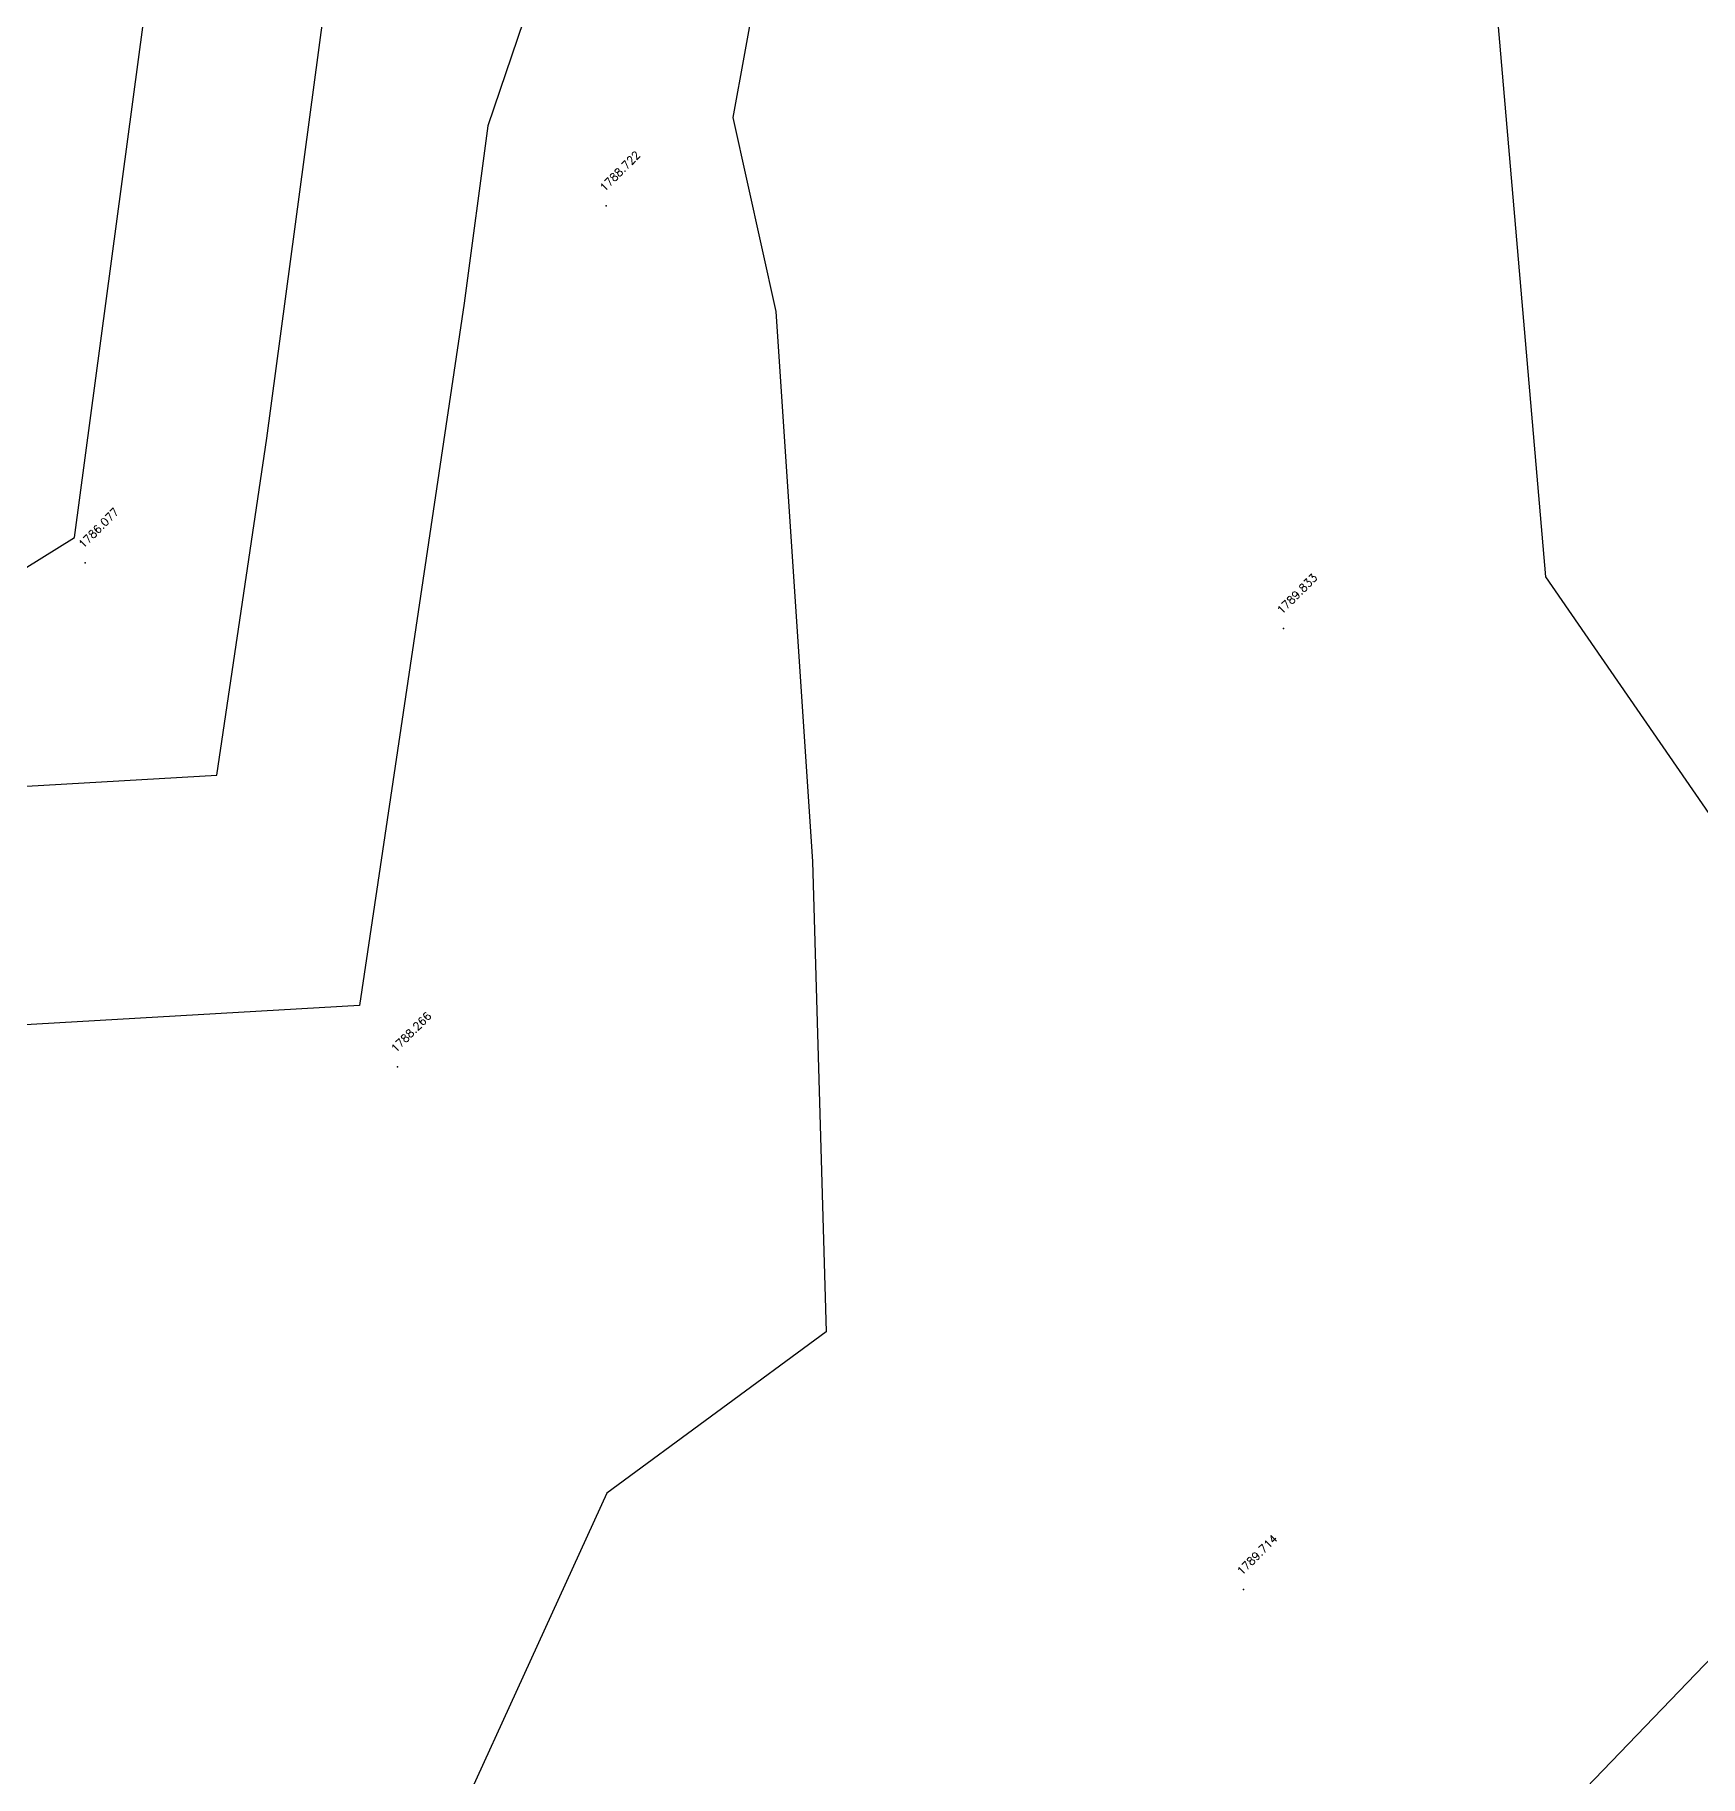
# Model space of a CAD drawing. Header units: inches. Extents: x 9956484 to 9957113, y 272553 to 273016.
# Drawn here: x 9956792.9 to 9956844.9, y 272811.9 to 272866.3 of the extents above; entities that cross this region are included whole.
import ezdxf
from ezdxf.enums import TextEntityAlignment as Align

# ---------------------------------------------------------------- set-up
doc = ezdxf.new("R2010")
doc.units = ezdxf.units.IN
doc.header["$MEASUREMENT"] = 0
for name, color, linetype in [('Contour', 4, 'Continuous'), ('Index_Contour', 8, 'Continuous'), ('Points', 7, 'Continuous'), ('Points-ELV', 6, 'Continuous'), ('Points-NUM', 4, 'Continuous'), ('Points-TXT', 3, 'Continuous')]:
    doc.layers.add(name, color=color, linetype=linetype)
doc.styles.add('romans', font='romans.shx')

# ---------------------------------------------------------------- blocks, each defined once
blk = doc.blocks.new('POINTS')
at = {"layer": 'Points'}
blk.add_line((0, 0), (0, 0), dxfattribs=at)
blk.add_point((0, 0), dxfattribs=at)
at = {"layer": 'Points-ELV', "style": 'romans'}
blk.add_attdef('ELEV', text='', height=1, rotation=45, dxfattribs=at).set_placement((0, 0), align=Align.BOTTOM_LEFT)
at = {"layer": 'Points-NUM', "style": 'romans'}
blk.add_attdef('PTNUM', text='', height=1, dxfattribs=at).set_placement((0, 0), align=Align.BOTTOM_RIGHT)
at = {"layer": 'Points-TXT', "style": 'romans'}
blk.add_attdef('DESC', text='', height=1, dxfattribs=at).set_placement((0, 0), align=Align.BOTTOM_RIGHT)

msp = doc.modelspace()

# ---------------------------------------------------------------- linework, layer by layer
at = {"layer": 'Contour'}
for points, elevation in [([(9956913.219, 272934.893), (9956895.659, 272942.065), (9956892.523, 272941.678), (9956832.254, 272946.086), (9956828.845, 272943.93), (9956827.549, 272942.08), (9956800.428, 272921.636), (9956799.759, 272920.056), (9956801.475, 272911.443), (9956812.315, 272909.241), (9956805.23, 272899.379), (9956813.751, 272883.142), (9956807.06, 272863.444), (9956806.32, 272857.905), (9956803.054, 272835.96), (9956791.7, 272835.306), (9956790.971, 272834.739), (9956782.529, 272819.064), (9956770.865, 272805.871), (9956767.243, 272785.479), (9956766.824, 272784.191), (9956766.02, 272777.509), (9956765.749, 272776.018), (9956760.242, 272755.274)], 1788), ([(9956816.178, 272871.719), (9956814.721, 272863.705), (9956816.06, 272857.644), (9956817.207, 272840.461), (9956817.639, 272825.767), (9956810.783, 272820.728), (9956803.664, 272805.139), (9956803.635, 272804.362), (9956800.114, 272774.235), (9956800.233, 272773.587), (9956799.615, 272773.172), (9956799.246, 272772.883), (9956783.348, 272765.392), (9956773.972, 272748.284)], 1789), ([(9956748.389, 272761.415), (9956754.623, 272771.485), (9956755.302, 272774.04), (9956756.47, 272780.475), (9956756.566, 272781.275), (9956758.694, 272787.811), (9956762.743, 272810.607), (9956767.483, 272831.923), (9956767.756, 272838.292), (9956774.988, 272841.645), (9956777.428, 272841.83), (9956790.611, 272848.383), (9956794.152, 272850.583), (9956796.793, 272870.357)], 1786), ([(9956755.875, 272757.513), (9956760.525, 272775.029), (9956761.245, 272778.992), (9956761.695, 272782.733), (9956762.969, 272786.645), (9956769.029, 272820.765), (9956770.663, 272828.113), (9956771.025, 272836.57), (9956773.648, 272837.786), (9956784.139, 272838.584), (9956792.649, 272842.814), (9956798.594, 272843.156), (9956800.162, 272853.689), (9956801.926, 272866.901)], 1787)]:
    msp.add_lwpolyline(points, dxfattribs=dict(at, elevation=elevation))
at = {"layer": 'Index_Contour', "elevation": 1790}
msp.add_lwpolyline([(9956906.723, 272916.042), (9956875.821, 272903.929), (9956874.303, 272903.915), (9956872.829, 272904.1), (9956873.101, 272903.127), (9956871.417, 272901.758), (9956852.729, 272888.102), (9956852.13, 272878.662), (9956837.767, 272871.983), (9956838.235, 272871.155), (9956840.112, 272849.352), (9956849.391, 272835.912), (9956852.982, 272823.579), (9956841.376, 272811.518), (9956838.677, 272806.58), (9956833.401, 272804.424), (9956823.558, 272802.203), (9956819.953, 272802.5), (9956819.567, 272792.303), (9956820.084, 272791.189), (9956823.262, 272773.902), (9956805, 272761.633), (9956794.089, 272753.069)], dxfattribs=at)

# ---------------------------------------------------------------- block references
at = {"layer": 'Points', "linetype": 'Continuous'}
ref = msp.add_blockref('POINTS', (9956810.766, 272860.949, 1788.722), dxfattribs=at)
ref.add_attrib('ELEV', '1788.722', dxfattribs={"layer": 'Points-ELV', "height": 0.25, "rotation": 45, "style": 'romans'}).set_placement((9956810.766, 272861.324, 1788.722), align=Align.BOTTOM_LEFT)
ref = msp.add_blockref('POINTS', (9956794.478, 272849.798, 1786.077), dxfattribs=at)
ref.add_attrib('ELEV', '1786.077', dxfattribs={"layer": 'Points-ELV', "height": 0.25, "rotation": 45, "style": 'romans'}).set_placement((9956794.478, 272850.173, 1786.077), align=Align.BOTTOM_LEFT)
ref = msp.add_blockref('POINTS', (9956831.922, 272847.742, 1789.833), dxfattribs=at)
ref.add_attrib('ELEV', '1789.833', dxfattribs={"layer": 'Points-ELV', "height": 0.25, "rotation": 45, "style": 'romans'}).set_placement((9956831.922, 272848.117, 1789.833), align=Align.BOTTOM_LEFT)
ref = msp.add_blockref('POINTS', (9956804.24, 272834.046, 1788.266), dxfattribs=at)
ref.add_attrib('ELEV', '1788.266', dxfattribs={"layer": 'Points-ELV', "height": 0.25, "rotation": 45, "style": 'romans'}).set_placement((9956804.24, 272834.421, 1788.266), align=Align.BOTTOM_LEFT)
ref = msp.add_blockref('POINTS', (9956830.673, 272817.713, 1789.714), dxfattribs=at)
ref.add_attrib('ELEV', '1789.714', dxfattribs={"layer": 'Points-ELV', "height": 0.25, "rotation": 45, "style": 'romans'}).set_placement((9956830.673, 272818.088, 1789.714), align=Align.BOTTOM_LEFT)

doc.saveas('drawing.dxf')
